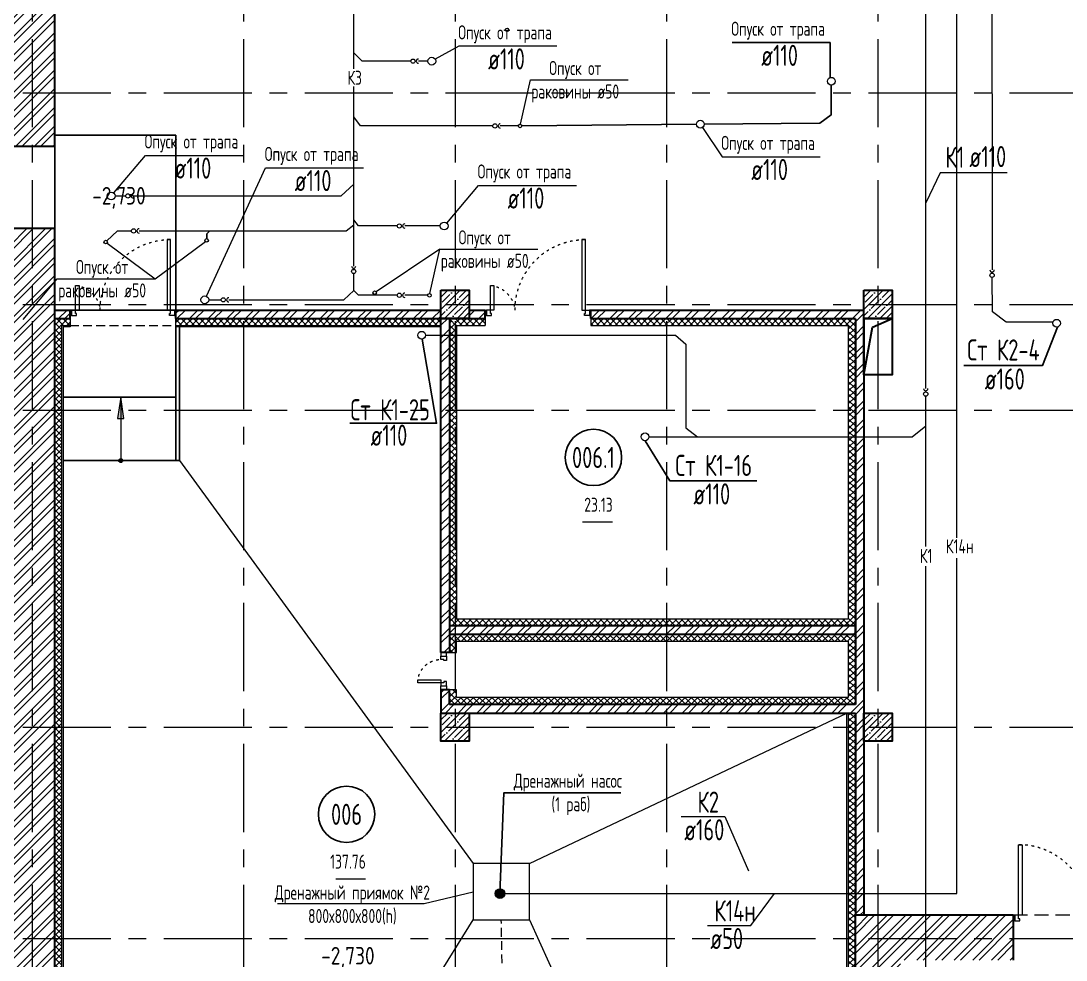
# Model space of a CAD drawing. Header units: millimetres. Extents: x -8689834 to 9419935, y -117443 to 166298.
# Drawn here: x -347333 to -332502, y 91296 to 104623 of the extents above; entities that cross this region are included whole.
import ezdxf
from ezdxf import colors
from ezdxf.entities.mleader import LeaderData, LeaderLine
from ezdxf.enums import TextEntityAlignment as Align
from ezdxf.math import Vec2, Vec3

# ---------------------------------------------------------------- set-up
doc = ezdxf.new("R2010")
doc.units = ezdxf.units.MM
doc.header["$MEASUREMENT"] = 0
for name, pattern in [('01_base$0$DASHED2', [0.375, 0.25, -0.125]), ('ACAD_ISO03W100', [30, 12, -18]), ('ADSK_Штриховая_ш2 п1', [3, 2, -1]), ('CENTER', [2, 1.25, -0.25, 0.25, -0.25]), ('TRATTEGGIATA', [0.75, 0.5, -0.25])]:
    doc.linetypes.add(name, pattern=pattern)
doc.layers.get('0').update_dxf_attribs({"color": 250, "lineweight": 9})
for name, color, linetype, lineweight in [('АР_Двери', 175, 'Continuous', 18), ('АР_Колонны', 250, 'Continuous', 30), ('АР_Колонны Штрих', 250, 'Continuous', 5), ('АР_Лестницы', 250, 'Continuous', 15), ('АР_Маркер экспликации', 239, 'Continuous', 13), ('АР_МосжилНии_Стены', 127, 'Continuous', 30), ('АР_Номер помещения', 1, 'Continuous', 25), ('АР_Оси', 195, 'Continuous', 9), ('АР_Отметки', 250, 'Continuous', 15), ('АР_Перегородки кирпич', 244, 'Continuous', 30), ('АР_Перегородки_кирпич_Штрих', 244, 'Continuous', 5), ('АР_Помещения_площадь', 19, 'Continuous', 9), ('АР_тонкая линия', 250, 'Continuous', 0), ('АР_Штриховка кирпич', 250, 'Continuous', 9), ('ВК_канализация', 32, 'Continuous', 15), ('Подвал', 250, 'Continuous', 30), ('ФВ-5', 250, 'Continuous', 9), ('Штриховка', 7, 'Continuous', 5)]:
    doc.layers.add(name, color=color, linetype=linetype, lineweight=lineweight)
for name, color, linetype in [('АР_Кровля дорожки', 245, 'Continuous'), ('М_ОВ-АР венткамеры', 132, 'Continuous'), ('Тонкая', 7, 'Continuous')]:
    doc.layers.add(name, color=color, linetype=linetype)
doc.styles.add('ISOCPEUR', font='isocpeur.ttf', dxfattribs={"width": 0.7})
doc.styles.get("Standard").update_dxf_attribs({"font": 'isocpeur.ttf', "width": 0.7})

# ---------------------------------------------------------------- blocks, each defined once
blk = doc.blocks.new('*U244')
at = {"layer": 'АР_Номер помещения', "color": 7}
blk.add_circle((-21437, 450), 400, dxfattribs=at)
at = {"layer": 'АР_Помещения_площадь', "color": 7}
blk.add_line((-21168, -468), (-21591, -468), dxfattribs=at)
at = {"color": 7, "style": 'ISOCPEUR', "width": 0.7, "flags": 1}
blk.add_attdef('КАТЕГОРИЯ', (-499, -2092), '', height=250, dxfattribs=at)
at = {"layer": 'АР_Номер помещения', "color": 7, "style": 'ISOCPEUR', "width": 0.7}
blk.add_attdef('НОМЕР_ПОМЕЩЕНИЯ', text='', height=300, dxfattribs=at).set_placement((-21437, 450), align=Align.MIDDLE_CENTER)
at = {"layer": 'АР_Помещения_площадь', "color": 7, "lineweight": 30, "width": 0.7, "flags": 104}
blk.add_attdef('ИМЯ_ПОМЕЩЕНИЯ', text='', height=100, dxfattribs=at).set_placement((158, 1217), align=Align.MIDDLE_CENTER)
at = {"layer": 'АР_Помещения_площадь', "color": 7, "style": 'ISOCPEUR', "width": 0.7}
blk.add_attdef('ПЛОЩАДЬ_ПОМЕЩЕНИЯ', text='', height=200, dxfattribs=at).set_placement((-21163, -221), align=Align.MIDDLE_RIGHT)
blk = doc.blocks.new('Полуторная_на лестницу')
for points in [[(75, 80), (75, 1080), (125, 1080), (125, 80)], [(1375, 430), (1375, 80), (1425, 80), (1425, 430)]]:
    blk.add_lwpolyline(points, close=True)
for points in [[(0, 0), (0, 80), (20, 80), (20, 0), (0, 0)], [(20, 80), (20, 0), (90, 0), (90, 30), (75, 30), (75, 80), (20, 80)], [(1480, 80), (1480, 0), (1410, 0), (1410, 30), (1425, 30), (1425, 80), (1480, 80)], [(1500, 0), (1500, 80), (1480, 80), (1480, 0), (1500, 0)]]:
    blk.add_lwpolyline(points)
at = {"linetype": 'ACAD_ISO03W100', "ltscale": 3}
for centre, radius, start, end in [((75, 80), 1000, 0, 90), ((1465, 40), 392, 95.9075, 174.0925)]:
    blk.add_arc(centre, radius, start, end, dxfattribs=at)
blk = doc.blocks.new('_DotSmall')
at = {"color": 0, "linetype": 'ByBlock', "const_width": 0.5}
blk.add_lwpolyline([(-0.0625, 0, 1), (0.0625, 0, 1)], format="xyb", close=True, dxfattribs=at)
blk = doc.blocks.new('*U419')
h = blk.add_hatch(color=256)
h.dxf.hatch_style = 1
edge = h.paths.add_edge_path()
edge.add_arc((0, 0), 27.6, 359.64, 719.64)
h = blk.add_hatch(color=256)
h.dxf.hatch_style = 1
h.paths.add_polyline_path([(599, -44), (599, 44), (899, 0)])
blk.add_line((899, 0), (0, 0))
blk.add_lwpolyline([(599, 44), (599, -44), (899, 0), (599, 44)])
blk.add_circle((0, 0), 27.6)
blk = doc.blocks.new('*U274')
for points in [[(0, 0), (0, -80), (55, -80), (55, 0), (0, 0)], [(55, -80), (55, 0), (115, 0), (115, -40), (100, -40), (100, -80), (55, -80)], [(475, -80), (475, 0), (415, 0), (415, -40), (430, -40), (430, -80), (475, -80)], [(530, 0), (530, -80), (475, -80), (475, 0), (530, 0)]]:
    blk.add_lwpolyline(points)
blk.add_lwpolyline([(100, -80), (100, -410), (140, -410), (140, -80)], close=True)
at = {"linetype": 'ACAD_ISO03W100', "ltscale": 3}
blk.add_arc((100, -80), 330, 270, 0, dxfattribs=at)
blk = doc.blocks.new('Подложка')
at = {"layer": 'АР_Колонны Штрих', "ltscale": 100}
h = blk.add_hatch(dxfattribs=at)
h.set_pattern_fill('ANSI35', scale=500)
h.set_pattern_definition([(45, (-1298424.17, 140672.16), (-88.388348, 88.388348), []), (45, (-1298335.78, 140672.16), (-88.388348, 88.388348), [156.25, -31.25, 0, -31.25])])
h.paths.add_polyline_path([(-340972.1, 100800.7), (-341372.1, 100800.7), (-341372.1, 100400.7), (-340972.1, 100400.7)])
h = blk.add_hatch(dxfattribs=at)
h.set_pattern_fill('ANSI35', scale=500)
h.set_pattern_definition([(45, (-1292424.17, 140672.16), (-88.388348, 88.388348), []), (45, (-1292335.78, 140672.16), (-88.388348, 88.388348), [156.25, -31.25, 0, -31.25])])
h.paths.add_polyline_path([(-334972.1, 100800.7), (-335372.1, 100800.7), (-335372.1, 100400.7), (-334972.1, 100400.7)])
h = blk.add_hatch(dxfattribs=at)
h.set_pattern_fill('ANSI35', scale=500)
h.set_pattern_definition([(45, (-1298424.17, 134672.16), (-88.388348, 88.388348), []), (45, (-1298335.78, 134672.16), (-88.388348, 88.388348), [156.25, -31.25, 0, -31.25])])
h.paths.add_polyline_path([(-340972.1, 94800.7), (-341372.1, 94800.7), (-341372.1, 94400.7), (-340972.1, 94400.7)])
h = blk.add_hatch(dxfattribs=at)
h.set_pattern_fill('ANSI35', scale=500)
h.set_pattern_definition([(45, (-1292424.17, 134672.16), (-88.388348, 88.388348), []), (45, (-1292335.78, 134672.16), (-88.388348, 88.388348), [156.25, -31.25, 0, -31.25])])
h.paths.add_polyline_path([(-334972.1, 94800.7), (-335372.1, 94800.7), (-335372.1, 94400.7), (-334972.1, 94400.7)])
at = {"layer": 'АР_Перегородки_кирпич_Штрих', "ltscale": 100}
h = blk.add_hatch(dxfattribs=at)
h.set_pattern_fill('ANSI32', scale=500)
h.set_pattern_definition([(45, (-1987.01, 0), (-132.58252, 132.58252), []), (45, (-1898.62, 0), (-132.58252, 132.58252), [])])
h.paths.add_polyline_path([(-346633.3, 100520.7), (-346852.2, 100520.7), (-346852.2, 100400.7), (-346633.3, 100400.7)])
h.paths.add_polyline_path([(-341372.1, 100520.7), (-345133.3, 100520.7), (-345133.3, 100440.7), (-345133.3, 100400.7), (-341372.1, 100400.7)])
h = blk.add_hatch(dxfattribs=at)
h.set_pattern_fill('ANSI32', scale=500)
h.paths.add_polyline_path([(-335372.2, 100516.9), (-339246.7, 100520.7), (-339246.8, 100400.7), (-335492.2, 100400.7), (-335492.2, 99100.7), (-335372.2, 99100.7)])
h.paths.add_polyline_path([(-335372.2, 99100.7), (-335492.2, 99100.7), (-335492.2, 94600.7), (-335372.2, 94600.7)])
h.paths.add_polyline_path([(-335372.2, 94600.7), (-335492.2, 94600.7), (-335492.2, 91935.7), (-335372.2, 91935.7)])
h.paths.add_polyline_path([(-340746.8, 100457.5), (-340746.8, 100456.1), (-340746.8, 100455.9)], flags=16)
h.paths.add_polyline_path([(-340746.8, 100440.7), (-340746.8, 100520.7), (-340972.1, 100520.5), (-340972.1, 100400.7), (-340746.8, 100400.7), (-340746.8, 100438.8)])
h = blk.add_hatch(dxfattribs=at)
h.set_pattern_fill('ANSI32', scale=500)
h.paths.add_polyline_path([(-341252, 100400.7), (-341372, 100400.7), (-341372, 95661.9), (-341252, 95661.9), (-341252.1, 95903.8), (-341252.1, 95903.8), (-341252.1, 95645), (-341252, 95645), (-341252, 95903.8), (-341252.1, 95903.8), (-341252.1, 95645), (-341252.1, 95645), (-341252.1, 95903.8)])
h = blk.add_hatch(dxfattribs=at)
h.set_pattern_fill('ANSI32', scale=500)
h.set_pattern_definition([(45, (0, 16.98), (-132.58252, 132.58252), []), (45, (88.39, 16.98), (-132.58252, 132.58252), [])])
h.paths.add_polyline_path([(-341252.1, 96040.7), (-341252.1, 95920.7), (-335592.2, 95920.7), (-335492.2, 95920.7), (-335492.2, 96040.7)])
h = blk.add_hatch(dxfattribs=at)
h.set_pattern_fill('ANSI32', scale=500)
h.paths.add_polyline_path([(-341252, 94920.6), (-341252.1, 95131.9), (-341372.1, 95131.9), (-341372.1, 94800.7), (-335492.2, 94800.7), (-335492.2, 94920.6)])
at = {"layer": 'АР_Штриховка кирпич', "ltscale": 100}
h = blk.add_hatch(dxfattribs=at)
h.set_pattern_fill('ANSI32', scale=500)
h.paths.add_polyline_path([(-347492.2, 102840.4), (-346852.1, 102840.4), (-346852.1, 106850.7), (-347492.2, 106340.7)])
h.paths.add_polyline_path([(-347492.1, 89148.6), (-346852.1, 89148.6), (-346852.1, 101675.4), (-347492.2, 101675.4)])
h.paths.add_polyline_path([(-346852.1, 87848.6), (-347492.1, 87848.6), (-347492.1, 83698.5), (-346852.1, 83698.5)])
h = blk.add_hatch(dxfattribs=at)
h.set_pattern_fill('ANSI32', scale=500)
h.set_pattern_definition([(45, (-1298418.67, 164822.8), (-132.58252, 132.58252), []), (45, (-1298330.29, 164822.8), (-132.58252, 132.58252), [])])
h.paths.add_polyline_path([(-335492.2, 83192.4), (-334852.2, 83192.4), (-334852.2, 91294.9), (-333250.9, 91296.1), (-333250.9, 91935.3), (-335492.2, 91935.7)])
at = {"layer": 'Штриховка', "transparency": 33554636}
h = blk.add_hatch(dxfattribs=at)
h.set_pattern_fill('ANSI37', scale=500)
h.paths.add_polyline_path([(-341372, 100400.7), (-344172.1, 100400.7), (-344172.1, 100300.7), (-341372, 100300.7)])
h.paths.add_polyline_path([(-344172.1, 100400.7), (-345133.7, 100400.7), (-345133.7, 100300.7), (-344172.1, 100300.7)])
h.paths.add_polyline_path([(-346633.3, 100400.7), (-346852.2, 100400.7), (-346852.2, 99100.7), (-346752.2, 99100.7), (-346752.2, 100300.7), (-346633.3, 100300.7)])
h.paths.add_polyline_path([(-346752.2, 99100.7), (-346852.2, 99100.7), (-346852.2, 94600.7), (-346752.2, 94600.7)])
h.paths.add_polyline_path([(-335492.2, 94800.7), (-335592.2, 94800.7), (-335592.2, 94600.7), (-335492.2, 94600.7)])
h.paths.add_polyline_path([(-335492.2, 95920.7), (-338172.1, 95920.7), (-338172.1, 95820.7), (-335592.2, 95820.7), (-335592.2, 95020.6), (-335592.2, 94920.6), (-335492.2, 94920.6)])
h.paths.add_polyline_path([(-336922.8, 83292.4), (-336923, 83192.4), (-335492.2, 83192.4), (-335492.2, 91935.7), (-335492.2, 94600.7), (-335592.2, 94600.7), (-335592.2, 83292.4)])
h.paths.add_polyline_path([(-337043, 83192.4), (-337042.8, 83292.4), (-341231.8, 83292.4), (-341231.8, 82785.7), (-346752.2, 82785.7), (-346752.2, 87848.6), (-346852.2, 87848.6), (-346852.2, 82685.7), (-341131.8, 82685.7), (-341131.8, 83192.4)])
h = blk.add_hatch(dxfattribs=at)
h.set_pattern_fill('ANSI37', scale=500)
h.paths.add_polyline_path([(-338172.1, 96140.7), (-341152, 96140.7), (-341152, 99100.3), (-341252, 99100.7), (-341252, 96040.7), (-338172.1, 96040.7)])
h.paths.add_polyline_path([(-335592.2, 96140.7), (-338172.1, 96140.7), (-338172.1, 96040.7), (-335592.2, 96040.7)])
h.paths.add_polyline_path([(-341252, 100400.7), (-341152, 100300), (-341152, 99100.7), (-341252, 99100.7)])
h = blk.add_hatch(dxfattribs=at)
h.set_pattern_fill('ANSI37', scale=500)
h.paths.add_polyline_path([(-338172.1, 100400.7), (-339246.8, 100400.7), (-339246.8, 100300.7), (-338172.1, 100300.7)])
h.paths.add_polyline_path([(-335492.2, 100400.7), (-338172.1, 100400.7), (-338172.1, 100300.7), (-335592.2, 100300.7), (-335592.2, 99100.7), (-335492.2, 99100.7)])
h.paths.add_polyline_path([(-335492.2, 99100.7), (-335592.2, 99100.7), (-335592.2, 96140.7), (-338172.1, 96140.7), (-338172.1, 96040.7), (-335592.2, 96040.7), (-335492.2, 96040.7)])
h.paths.add_polyline_path([(-340746.8, 100400.7), (-341172.1, 100400.7), (-341172.1, 99100.7), (-341152, 99100.7), (-341152, 100300.7), (-340746.8, 100300.7)])
h = blk.add_hatch(dxfattribs=at)
h.set_pattern_fill('ANSI37', scale=500)
h.paths.add_polyline_path([(-338172.1, 95920.7), (-341172.1, 95920.7), (-341172.1, 95661.9), (-341152.1, 95661.9), (-341152.1, 95820.7), (-338172.1, 95820.7)])
h.paths.add_polyline_path([(-335592.2, 95920.7), (-338172.1, 95920.7), (-338172.1, 95820.7), (-335592.2, 95820.7)])
h.paths.add_polyline_path([(-335592.2, 95020.7), (-338172.1, 95020.7), (-338172.1, 94920.7), (-335592.2, 94920.7)])
h.paths.add_polyline_path([(-338172.1, 95020.7), (-341152.1, 95020.7), (-341152.1, 95131.9), (-341172.1, 95131.9), (-341172.1, 94920.7), (-338172.1, 94920.7)])
h.paths.add_polyline_path([(-341172.1, 95131.9), (-341252.1, 95131.9), (-341252.1, 94920.7), (-341172.1, 94920.7)])
h.paths.add_polyline_path([(-341172.1, 95920.7), (-341252, 95920.7), (-341252, 95661.9), (-341172.1, 95661.9)])
h = blk.add_hatch(dxfattribs=at)
h.set_pattern_fill('ANSI37', scale=500)
h.paths.add_polyline_path([(-346482.2, 89524.7), (-346752.2, 89524.7), (-346752.2, 94600.7), (-346852.2, 94600.7), (-346852.2, 89424.7), (-346482.2, 89424.7)])
h.paths.add_polyline_path([(-346482.2, 89304.7), (-346852.2, 89304.7), (-346852.2, 89148.6), (-346752.2, 89148.6), (-346752.2, 89204.7), (-346482.2, 89204.7)])
at = {"color": 7, "lineweight": 30}
blk.add_lwpolyline([(-335372.1, 100400.7), (-334972.1, 100400.7), (-334972.1, 99600.3), (-335372.1, 99600.3)], close=True, dxfattribs=at)
at = {"layer": 'АР_Колонны', "color": 7, "ltscale": 100}
for points in [[(-341372.1, 100800.7), (-340972.1, 100800.7), (-340972.1, 100400.7), (-341372.1, 100400.7)], [(-335372.1, 100800.7), (-334972.1, 100800.7), (-334972.1, 100400.7), (-335372.1, 100400.7)], [(-341372.1, 94800.7), (-340972.1, 94800.7), (-340972.1, 94400.7), (-341372.1, 94400.7)], [(-335372.1, 94800.7), (-334972.1, 94800.7), (-334972.1, 94400.7), (-335372.1, 94400.7)]]:
    blk.add_lwpolyline(points, close=True, dxfattribs=at)
at = {"layer": 'АР_МосжилНии_Стены', "color": 7, "ltscale": 100}
for p, q in [((-346852.2, 102840.4), (-346852.2, 106850.7)), ((-346852.2, 102840.4), (-347492.2, 102840.4)), ((-346852.2, 101675.4), (-347492.2, 101675.4)), ((-346852.2, 89276.7), (-346852.2, 101675.4)), ((-335492.2, 91935.7), (-333250.9, 91935.7)), ((-335492.2, 83192.4), (-335492.2, 91935.7)), ((-333250.9, 91935.7), (-333250.9, 91295.7))]:
    blk.add_line(p, q, dxfattribs=at)
at = {"layer": 'АР_Оси', "color": 7, "linetype": 'CENTER', "ltscale": 1000}
for p, q in [((-347172.1, 134363.2), (-347172.1, 78630.8)), ((-344172.1, 134363.2), (-344172.1, 78630.8)), ((-341172.1, 134363.2), (-341172.1, 78630.8)), ((-338172.1, 134363.2), (-338172.1, 78630.8)), ((-335172.1, 134363.2), (-335172.1, 78630.8)), ((-359305.8, 103600.7), (-276127.4, 103600.7)), ((-359305.8, 100600.7), (-276127.4, 100600.7)), ((-359305.8, 99100.7), (-276127.4, 99100.7)), ((-359305.8, 94600.7), (-276127.4, 94600.7)), ((-359305.8, 91600.7), (-276127.4, 91600.7))]:
    blk.add_line(p, q, dxfattribs=at)
at = {"layer": 'АР_Перегородки кирпич', "color": 7, "linetype": 'Continuous', "ltscale": 100}
for p, q in [((-346852.2, 100520.7, -1.4), (-346633.3, 100520.7, -1.1)), ((-346633.3, 100400.7, -1.1), (-346633.3, 100520.7, -1.1)), ((-345133.3, 100520.7, -1.1), (-341372.1, 100520.7, 1.9)), ((-345133.3, 100400.7, -1.1), (-345133.3, 100520.7, -1.1)), ((-340972.1, 100520.7), (-340746.8, 100520.7)), ((-340746.8, 100400.7, -1.2), (-340746.8, 100520.7, -1.2)), ((-339246.8, 100520.7), (-335372.1, 100520.7)), ((-339246.8, 100400.7), (-339246.8, 100520.7)), ((-346852.2, 100400.7, -1.4), (-346633.3, 100400.7, -1.1)), ((-345133.3, 100400.7, -1.1), (-340746.8, 100400.7, -1.2)), ((-341372.1, 95661.9), (-341372, 100400.7)), ((-341372, 100400.7), (-341252, 100400.7)), ((-341252, 100400.7), (-341252, 95661.9)), ((-339246.8, 100400.7, -1.3), (-335492.2, 100400.7, -1.4)), ((-335492.2, 100396.9), (-335492.2, 94920.6)), ((-335372.2, 100396.9), (-335372.2, 91935.7)), ((-341252, 95661.9), (-341372.1, 95661.9)), ((-341252.1, 95131.9), (-341372.1, 95131.9)), ((-341372.1, 95131.9), (-341372.1, 94800.7)), ((-341252.1, 94920.7), (-341252.1, 95131.9)), ((-336578.8, 94920.7), (-341252.1, 94920.7)), ((-335492.2, 94920.6), (-341252, 94920.6)), ((-341372.1, 94800.7), (-336578.8, 94800.7)), ((-341252, 94800.7), (-335492.2, 94800.7)), ((-335492.2, 94800.7), (-335492.2, 91935.7))]:
    blk.add_line(p, q, dxfattribs=at)
blk.add_lwpolyline([(-341252.1, 95920.7), (-335492.2, 95920.7), (-335492.2, 96040.7), (-341252.1, 96040.7)], close=True, dxfattribs=at)
at = {"layer": 'АР_тонкая линия', "color": 7, "linetype": 'ADSK_Штриховая_ш2 п1', "ltscale": 100}
blk.add_line((-333250.9, 91935.7), (-331750.9, 91935.7, 1.1), dxfattribs=at)
at = {"layer": 'АР_тонкая линия', "color": 7, "ltscale": 500, "elevation": -1.1}
blk.add_lwpolyline([(-346852.2, 101504), (-346852.2, 103001.5), (-345133.3, 103001.5), (-345133.3, 100520.7), (-346852.2, 100520.7), (-346852.2, 101504), (-346852.2, 101504)], dxfattribs=at)
at = {"layer": 'АР_тонкая линия', "color": 7, "lineweight": 30, "ltscale": 100}
blk.add_lwpolyline([(-335374, 99600.7), (-335248.4, 100276.8), (-334972.1, 100400.7)], dxfattribs=at)
at = {"layer": 'М_ОВ-АР венткамеры', "color": 7, "linetype": 'ByBlock'}
blk.add_lwpolyline([(-341252.1, 95920.7), (-341252.1, 96040.7), (-335592.2, 96040.7)], dxfattribs=at)
at = {"layer": 'Подвал', "color": 7, "linetype": 'TRATTEGGIATA', "lineweight": 13, "ltscale": 250}
blk.add_line((-346637.8, 100300.7, -1.4), (-345133.7, 100300.7, -1.4), dxfattribs=at)
at = {"layer": 'Подвал', "color": 7, "lineweight": 13, "ltscale": 500}
for p, q in [((-345083.1, 98383.5, -1.1), (-340917.2, 92667.4, -0.1)), ((-340115.7, 92667.4, -0.1), (-335611.8, 94800.7, -1.4)), ((-345432.2, 84612.1), (-340917.2, 91865.6, -0.1)), ((-340115.7, 91865.6, -0.1), (-336800.6, 84612.1))]:
    blk.add_line(p, q, dxfattribs=at)
blk.add_lwpolyline([(-340917.2, 91865.6), (-340115.7, 91865.6), (-340115.7, 92667.4), (-340917.2, 92667.4)], close=True, dxfattribs=at)
at = {"layer": 'Штриховка', "color": 7, "transparency": 33554636}
for p, q in [((-341152, 100300.7), (-341152, 96140.7)), ((-340746.8, 100400.7), (-340746.8, 100300.7)), ((-339246.8, 100400.7), (-339246.8, 100300.7)), ((-341152, 96140.7), (-335592.2, 96140.7))]:
    blk.add_line(p, q, dxfattribs=at)
for points, elevation in [([(-346752.2, 89524.7), (-346752.2, 100300.7), (-346633.3, 100300.7)], -1.1), ([(-346633.3, 100400.7), (-346633.3, 100280.7), (-346732.2, 100280.7), (-346732.2, 89544.7)], -1.4), ([(-341372, 100280.7), (-345133.7, 100280.7), (-345133.7, 100400.7)], -1.4), ([(-345133.3, 100300.7), (-341372, 100300.7)], -1.1), ([(-341152, 100300.7), (-340746.8, 100300.7)], -1.1), ([(-339246.8, 100300.7), (-335592.2, 100300.7), (-335592.2, 96140.7)], -1.1), ([(-335592.2, 94800.7), (-335592.2, 83292.4), (-336823, 83292.4)], -1.1), ([(-336803, 83309.5), (-335610.9, 83307.3), (-335611.8, 94800.7)], -1.4)]:
    blk.add_lwpolyline(points, dxfattribs=dict(at, elevation=elevation))
blk.add_lwpolyline([(-341252, 95661.9), (-341152.1, 95661.9), (-341152.1, 95820.7), (-335592.2, 95820.7), (-335592.2, 95020.6), (-341152.1, 95020.7), (-341152.1, 95131.9), (-341252.1, 95131.9)], dxfattribs=at)
at = {"layer": 'АР_Двери', "color": 7, "xscale": -1}
for p in [(-345133.3, 100440.7, -1.1), (-339246.8, 100440.7)]:
    blk.add_blockref('Полуторная_на лестницу', p, dxfattribs=at)
at = {"layer": 'АР_Двери', "color": 7, "xscale": -1, "rotation": 270}
blk.add_blockref('*U274', (-341292.1, 95131.9), dxfattribs=at)
at = {"layer": 'АР_Двери', "color": 7}
blk.add_blockref('Полуторная_на лестницу', (-333250.9, 91853.1), dxfattribs=at)
at = {"layer": 'АР_Лестницы', "color": 7, "ltscale": 100, "rotation": 89.99999999999997}
blk.add_blockref('*U419', (-345915.9, 98383.5, -1.1), dxfattribs=at)
at = {"layer": 'АР_Маркер экспликации', "color": 7}
ref = blk.add_blockref('*U244', (-317772, 97978.6), dxfattribs=at)
ref.add_attrib('НОМЕР_ПОМЕЩЕНИЯ', '006.1', dxfattribs={"layer": 'АР_Номер помещения', "color": 7, "height": 300, "style": 'ISOCPEUR', "width": 0.7}).set_placement((-339209.3, 98428.7), align=Align.MIDDLE_CENTER)
ref.add_attrib('ПЛОЩАДЬ_ПОМЕЩЕНИЯ', '23.13', dxfattribs={"layer": 'АР_Помещения_площадь', "color": 7, "height": 200, "style": 'ISOCPEUR', "width": 0.7}).set_placement((-338935.3, 97757.2), align=Align.MIDDLE_RIGHT)
ref = blk.add_blockref('*U244', (-321274.7, 92914.5, 2), dxfattribs=at)
ref.add_attrib('НОМЕР_ПОМЕЩЕНИЯ', '006', dxfattribs={"layer": 'АР_Номер помещения', "color": 7, "height": 300, "style": 'ISOCPEUR', "width": 0.7}).set_placement((-342712, 93364.5, 2), align=Align.MIDDLE_CENTER)
ref.add_attrib('ПЛОЩАДЬ_ПОМЕЩЕНИЯ', '137.76', dxfattribs={"layer": 'АР_Помещения_площадь', "color": 7, "height": 200, "style": 'ISOCPEUR', "width": 0.7}).set_placement((-342438, 92693, 2), align=Align.MIDDLE_RIGHT)
at = {"layer": 'АР_Отметки', "color": 7}
ml = blk.add_multileader_mtext('Standard', dxfattribs=at)
ml.set_content('{\\W0.8;-2,430}', color=7, style='ISOCPEUR')
ml.set_leader_properties(color=256, linetype='Continuous', lineweight=-1)
ml.set_arrow_properties(name='DOTSMALL')
ml.build(insert=Vec2(0, 0))
ml.multileader.update_dxf_attribs({"has_text_frame": 1, "text_left_attachment_type": 4, "text_right_attachment_type": 4, "dogleg_length": 100, "arrow_head_size": 180})
ctx = ml.context
ctx.base_point, ctx.char_height, ctx.arrow_head_size, ctx.landing_gap_size, ctx.plane_origin = Vec3(-336711.9, 117132.7), 250, 180, 50, Vec3(-335659.2, 115477.5)
ctx.left_attachment, ctx.right_attachment = 4, 4
notes = []
notes.append((ctx, [(0, (0, 0, 0), (0, 0), (1, 0), 1, [])]))
ctx.mtext.insert, ctx.mtext.width, ctx.mtext.line_spacing_style, ctx.mtext.flow_direction = Vec3(-336661.9, 117466), 852.697, 2, 5
ml = blk.add_multileader_mtext('Standard', dxfattribs=at)
ml.set_content('{\\W0.8;-2,730}', color=7, style='ISOCPEUR')
ml.set_leader_properties(color=256, linetype='Continuous', lineweight=-1)
ml.set_arrow_properties(name='DOTSMALL')
ml.build(insert=Vec2(0, 0))
ml.multileader.update_dxf_attribs({"has_text_frame": 1, "text_left_attachment_type": 4, "text_right_attachment_type": 4, "dogleg_length": 100, "arrow_head_size": 180})
ctx = ml.context
ctx.base_point, ctx.char_height, ctx.arrow_head_size, ctx.landing_gap_size, ctx.plane_origin = Vec3(-346371.4, 101933.6), 250, 180, 50, Vec3(-346327.7, 100655.5)
ctx.left_attachment, ctx.right_attachment = 4, 4
notes.append((ctx, [(0, (0, 0, 0), (0, 0), (1, 0), 1, [])]))
ctx.mtext.insert, ctx.mtext.width, ctx.mtext.defined_height, ctx.mtext.line_spacing_style, ctx.mtext.flow_direction = Vec3(-346321.4, 102266.9), 769.989, 343.9, 2, 5
ml = blk.add_multileader_mtext('Standard', dxfattribs=at)
ml.set_content('{\\W0.8;-2,730}', color=7, style='ISOCPEUR')
ml.set_leader_properties(color=256, linetype='Continuous', lineweight=-1)
ml.set_arrow_properties(name='DOTSMALL')
ml.build(insert=Vec2(0, 0))
ml.multileader.update_dxf_attribs({"has_text_frame": 1, "text_left_attachment_type": 4, "text_right_attachment_type": 4, "dogleg_length": 100, "arrow_head_size": 180})
ctx = ml.context
ctx.base_point, ctx.char_height, ctx.arrow_head_size, ctx.landing_gap_size, ctx.plane_origin = Vec3(-343122.5, 91149.4), 250, 180, 50, Vec3(-347781, 87297.1)
ctx.left_attachment, ctx.right_attachment = 4, 4
notes.append((ctx, [(0, (0, 0, 0), (0, 0), (1, 0), 1, [])]))
ctx.mtext.insert, ctx.mtext.width, ctx.mtext.defined_height, ctx.mtext.line_spacing_style, ctx.mtext.flow_direction = Vec3(-343072.5, 91482.7), 769.989, 343.9, 2, 5
for ctx, leaders in notes:
    for number, flags, end, landing, length, lines in leaders:
        leader = LeaderData()
        leader.index, (leader.has_last_leader_line, leader.has_dogleg_vector, leader.attachment_direction) = number, flags
        leader.last_leader_point, leader.dogleg_vector, leader.dogleg_length = Vec3(end), Vec3(landing), length
        for number, points, colour, breaks in lines:
            line = LeaderLine()
            line.index, line.vertices, line.color, line.breaks = number, Vec3.list(points), colors.encode_raw_color(colour), breaks
            leader.lines.append(line)
        ctx.leaders.append(leader)

msp = doc.modelspace()

# ---------------------------------------------------------------- linework, layer by layer
at = {"layer": 'Тонкая', "ltscale": 100}
for p, q in [((-345133.2, 100281.6, -1.1), (-345133.1, 98383.5, -1.1)), ((-345083.2, 100281.6, -1.1), (-345083.1, 98383.5, -1.1)), ((-346732.2, 99282.5, -1.1), (-345133.2, 99282.5, -1.1)), ((-345083.1, 98383.5, -1.1), (-346732.2, 98383.5, -1.1))]:
    msp.add_line(p, q, dxfattribs=at)
msp.add_lwpolyline([(-346852.2, 103001.5), (-345133.3, 103001.5)], dxfattribs=at)
at = {"layer": 'Тонкая', "ltscale": 100, "elevation": -1.1}
msp.add_lwpolyline([(-345133.3, 103001.5), (-345133.3, 100520.7), (-345133.3, 100520.7), (-345133.3, 100520.7), (-346852.2, 100520.8), (-346852.2, 101504), (-346852.2, 101504), (-346852.2, 102886)], dxfattribs=at)

# ---------------------------------------------------------------- next in the draw order: block references
at = {"layer": 'АР_Кровля дорожки', "color": 7}
msp.add_blockref('Подложка', (0, 0), dxfattribs=at)

# ---------------------------------------------------------------- next in the draw order: hatches: boundary and pattern name
at = {"layer": 'ФВ-5', "lineweight": 13, "ltscale": 500}
h = msp.add_hatch(color=1, dxfattribs=at)
h.dxf.hatch_style = 1
h.paths.add_polyline_path([(-340467.3, 92239.9, 1), (-340604.2, 92239.9, 1)])

# ---------------------------------------------------------------- next in the draw order: linework, layer by layer
at = {"layer": 'АР_Кровля дорожки', "color": 7, "ltscale": 500}
for points in [[(-337242.1, 104314.9), (-335851.9, 104314.9), (-335851.9, 103819)], [(-332625.2, 100279.4), (-332837.3, 99732.5), (-333950.9, 99732.5)], [(-342667.6, 98913), (-341433.6, 98913), (-341637.9, 100108.8)], [(-338477, 98666.6), (-338123, 98094.6), (-336889, 98094.6)], [(-338821.6, 93669.4), (-340480, 93669.4), (-340535.7, 92239.9)]]:
    msp.add_lwpolyline(points, dxfattribs=at)
at = {"layer": 'АР_Кровля дорожки', "color": 30, "ltscale": 500, "true_color": 0xf26722}
for points in [[(-335837.6, 103712.5), (-335837.1, 103288.7), (-335996, 103171.4), (-337636.4, 103159.1)], [(-344695.6, 101533.7), (-344695.5, 101599.6), (-344650, 101643.3)]]:
    msp.add_lwpolyline(points, dxfattribs=at)
at = {"layer": 'АР_Кровля дорожки', "color": 32, "ltscale": 500, "true_color": 0xcd6928}
msp.add_lwpolyline([(-337746.4, 103157.2), (-340226.7, 103133.5)], dxfattribs=at)
at = {"layer": 'АР_Кровля дорожки', "color": 30, "ltscale": 500, "true_color": 0xf26722, "elevation": -38.2}
msp.add_lwpolyline([(-342316.9, 100741.5), (-342316.9, 100730.2)], dxfattribs=at)
at = {"layer": 'ВК_канализация', "color": 152, "lineweight": 13, "ltscale": 500, "true_color": 0x2776bb}
for points in [[(-334051.4, 97289.1), (-334051.4, 116037.2)], [(-334051.4, 92239.9), (-334051.4, 97000.4)], [(-340535.7, 92239.9), (-334051.4, 92239.9)]]:
    msp.add_lwpolyline(points, dxfattribs=at)
at = {"layer": 'ВК_канализация', "color": 6, "lineweight": 13, "ltscale": 500}
for points in [[(-333557.5, 106099.6), (-333552.6, 101090.4)], [(-333552.3, 101043.6), (-333552.3, 101060.3)], [(-332689.7, 100349.7), (-333352.4, 100349.7), (-333547.7, 100493.2), (-333552.3, 100983.6)]]:
    msp.add_lwpolyline(points, dxfattribs=at)
at = {"layer": 'ВК_канализация', "color": 244, "lineweight": 13, "ltscale": 500, "true_color": 0x991b1e}
for points in [[(-334493.9, 99404.6), (-334493.9, 105295)], [(-341592.2, 100163), (-338045.8, 100163), (-337899.6, 100038.4), (-337899.6, 98847.8), (-337733.2, 98721.6)], [(-334493.9, 99357.9), (-334493.9, 99374.6)], [(-334493.9, 97163.5), (-334493.9, 99297.9)], [(-338422.1, 98721.6), (-334685.7, 98721.6), (-334493.9, 98877.6)], [(-334493.9, 90920), (-334493.9, 96887.7)]]:
    msp.add_lwpolyline(points, dxfattribs=at)
at = {"layer": 'ВК_канализация', "color": 30, "lineweight": 13, "ltscale": 500, "true_color": 0xf26722}
for points in [[(-342610.9, 103943.4), (-342610.9, 105035.8)], [(-341798.7, 104052.1), (-342490.1, 104052.1), (-342610.9, 104168.3)], [(-341738.7, 104052.1), (-341722, 104052.1)], [(-341557.2, 104052.1), (-341692, 104052.1)], [(-342610.9, 101144.1), (-342610.9, 103692)], [(-340636.8, 103133.2), (-342514.5, 103133.2), (-342610.9, 103263.4)], [(-340576.8, 103133.2), (-340560.1, 103133.2)], [(-340276.7, 103133.2), (-340530.1, 103133.2)], [(-345738.6, 102139.4), (-342790.3, 102139.4), (-342610.9, 102308.2)], [(-345996.8, 102139.4), (-345845.4, 102139.4)], [(-345785.4, 102139.4), (-345768.6, 102139.4)], [(-341992.7, 101713.3), (-342544, 101713.3), (-342610.9, 101801.6)], [(-346112.9, 101502.8), (-345963.6, 101643.3), (-345763.5, 101643.3)], [(-345703.5, 101643.3), (-345686.8, 101643.3)], [(-345656.8, 101643.3), (-342715.2, 101643.3), (-342610.9, 101731.6)], [(-341932.7, 101713.3), (-341916, 101713.3)], [(-341381.4, 101713.3), (-341886, 101713.3)], [(-342610.9, 101097.4), (-342610.9, 101114.1)], [(-342610.9, 100799.5), (-342610.9, 101037.4)], [(-344384.6, 100665.2), (-342883.4, 100665.2), (-342748.5, 100665.2), (-342609.9, 100798.4)], [(-341992.7, 100730.2), (-342544.4, 100730.2), (-342610.9, 100799.5)], [(-341932.7, 100730.2), (-341916, 100730.2)], [(-341561.1, 100730.2), (-341886, 100730.2)], [(-344668.3, 100665.2), (-344491.3, 100665.2)], [(-344431.3, 100665.2), (-344414.6, 100665.2)]]:
    msp.add_lwpolyline(points, dxfattribs=at)
at = {"layer": 'ВК_канализация', "color": 18, "lineweight": 13, "ltscale": 500, "true_color": 0x000000}
for points in [[(-339726.7, 104263.6), (-341116.8, 104263.6), (-341454, 104078.6)], [(-340246.2, 103157.6), (-340104, 103785.9), (-338713.9, 103785.9)], [(-337661, 103111.9), (-337383.8, 102695.2), (-335993.6, 102695.2)], [(-346016.3, 102181.4), (-345566.6, 102715.2), (-344176.5, 102715.2)], [(-344700.3, 100715.2), (-343861.2, 102538.2), (-342471, 102538.2)], [(-333338.5, 102468.6), (-334291, 102468.6), (-334493.9, 102040.7)], [(-341291, 101755.4), (-340841.3, 102289.2), (-339451.1, 102289.2)], [(-346111.1, 101470.8), (-345426.9, 100963.5), (-344715.7, 101493.8)], [(-341388.4, 101382.9), (-342293.1, 100780.1)], [(-341530.6, 100754.6), (-341388.4, 101382.9), (-339998.2, 101382.9)], [(-347302.2, 100387.7), (-346817.1, 100963.5), (-345426.9, 100963.5)], [(-337962.3, 93331.4), (-337345.3, 93331.4), (-337010, 92561.1)], [(-343692.2, 92100.4), (-341610, 92100.4), (-340917.2, 92266.5)]]:
    msp.add_lwpolyline(points, dxfattribs=at)
at = {"layer": 'ВК_канализация', "color": 18, "lineweight": 13, "ltscale": 500, "true_color": 0x000000, "elevation": -0.6}
msp.add_lwpolyline([(-337591.4, 91788.6), (-336974.4, 91788.6), (-336639, 92239.9)], dxfattribs=at)
at = {"layer": 'ВК_канализация', "color": 3, "linetype": '01_base$0$DASHED2', "lineweight": 13, "ltscale": 500}
msp.add_lwpolyline([(-343182.9, 87699.3), (-343182.9, 88819), (-340492.3, 90502.3), (-340516.4, 91865.6)], dxfattribs=at)
at = {"layer": 'ВК_канализация', "color": 244, "lineweight": 13, "ltscale": 500, "true_color": 0x991b1e}
for centre, radius in [((-340435.4, 104497.1, 5.1), 25), ((-341647.2, 100163), 55), ((-334493.9, 99327.9), 30), ((-338477.1, 98721.6), 55)]:
    msp.add_circle(centre, radius, dxfattribs=at)
at = {"layer": 'ВК_канализация', "color": 30, "lineweight": 13, "ltscale": 500, "true_color": 0xf26722}
for centre, radius in [((-341768.7, 104052.1), 30), ((-341502.2, 104052.1), 55), ((-335833, 103767.3), 55), ((-340606.8, 103133.2), 30), ((-340251.7, 103133.2), 25), ((-337691.4, 103157.7), 55), ((-346051.8, 102139.4), 55), ((-345815.4, 102139.4), 30), ((-341962.7, 101713.3), 30), ((-341326.4, 101713.3), 55), ((-345733.5, 101643.3), 30), ((-346131.2, 101485.7), 25), ((-344695.7, 101508.7), 25), ((-342610.9, 101067.4), 30), ((-344723.3, 100665.2), 55), ((-342313.9, 100766.3, -38.2), 25), ((-341962.7, 100730.2), 30), ((-341536.1, 100730.2), 25), ((-344461.3, 100665.2), 30)]:
    msp.add_circle(centre, radius, dxfattribs=at)
at = {"layer": 'ВК_канализация', "color": 6, "lineweight": 13, "ltscale": 500}
for centre, radius in [((-333552.3, 101013.6), 30), ((-332637.2, 100333.1), 55)]:
    msp.add_circle(centre, radius, dxfattribs=at)
at = {"layer": 'ВК_канализация', "color": 1, "lineweight": 13, "ltscale": 500}
msp.add_circle((-340535.7, 92239.9), 68.4, dxfattribs=at)
at = {"layer": 'ВК_канализация', "color": 30, "lineweight": 13, "ltscale": 500, "true_color": 0xf26722}
for centre, start, end in [((-341692, 104052.1), 90, 270), ((-340530.1, 103133.2), 90, 270), ((-345738.6, 102139.4), 90, 270), ((-341886, 101713.3), 90, 270), ((-345656.8, 101643.3), 90, 270), ((-342610.9, 101144.1), 180, 0), ((-341886, 100730.2), 90, 270), ((-344384.6, 100665.2), 90, 270)]:
    msp.add_arc(centre, 30, start, end, dxfattribs=at)
at = {"layer": 'ВК_канализация', "color": 6, "lineweight": 13, "ltscale": 500}
msp.add_arc((-333552.3, 101090.3), 30, 180, 0, dxfattribs=at)
at = {"layer": 'ВК_канализация', "color": 244, "lineweight": 13, "ltscale": 500, "true_color": 0x991b1e}
msp.add_arc((-334493.9, 99404.6), 30, 180, 0, dxfattribs=at)

# ---------------------------------------------------------------- next in the draw order: texts
at = {"layer": 'ВК_канализация', "color": 18, "ltscale": 100, "true_color": 0x000000, "attachment_point": 4, "style": 'ISOCPEUR'}
for s, insert, char_height, width in [('Опуск от трапа', (-341128, 104433.5), 200, 5891.51), ('Опуск от трапа', (-337253.2, 104484.7), 200, 5891.51), ('\\pxi-1,l1,t1,5;ø110', (-336828.8, 104134.6), 300, 7500), ('\\pxi-1,l1,t1,5;ø110', (-340703.6, 104083.3), 300, 7500), ('\\pxi-1,l1,qc,t1,5;Опуск от \\Pраковины ø50', (-340103.9, 103760.8), 200, 1273.56), ('К3', (-342700, 103815.8), 200, 5891.51), ('Опуск от трапа', (-345577.8, 102885.1), 200, 5891.51), ('Опуск от трапа', (-337394.9, 102865.1), 200, 5891.51), ('Опуск от трапа', (-343872.3, 102708), 200, 5891.51), ('К1', (-334214.5, 102689.4), 300, 5891.51), ('\\pxi-1,l1,t1,5;ø110', (-333874, 102698.2), 300, 7500), ('\\pxi-1,l1,t1,5;ø110', (-345153.4, 102535), 300, 7500), ('\\pxi-1,l1,t1,5;ø110', (-336970.5, 102514.9), 300, 7500), ('\\pxi-1,l1,t1,5;ø110', (-343447.9, 102357.9), 300, 7500), ('Опуск от трапа', (-340852.4, 102459), 200, 5891.51), ('\\pxi-1,l1,t1,5;ø110', (-340428, 102108.9), 300, 7500), ('\\pxi-1,l1,qc,t1,5;Опуск от \\Pраковины ø50', (-341388.2, 101357.8), 200, 1273.56), ('\\pxi-1,l1,qc,t1,5;Опуск от \\Pраковины ø50', (-346816.9, 100938.4), 200, 1273.56), ('Ст К2-4', (-333904.5, 99953.6), 300, 5891.51), ('\\pxi-1,l1,t1,5;ø160', (-333656.7, 99542), 300, 7500), ('Ст К1-25', (-342657.3, 99105), 300, 5891.51), ('\\pxi-1,l1,t1,5;ø110', (-342371.9, 98743.9), 300, 7500), ('Ст К1-16', (-338046.4, 98315.4), 300, 5891.51), ('\\pxi-1,l1,t1,5;ø110', (-337790.4, 97910.7), 300, 7500), ('К14н', (-334206.6, 97167.1, -0.6), 200, 5891.51), ('К1', (-334576.1, 97031.2), 200, 5891.51), ('\\pxqc;Дренажный насос\\P (1 раб)', (-342518.8, 93647.2), 200, 5891.51), ('К2', (-337731.9, 93537.8), 300, 5891.51), ('\\pxi-1,l1,t1,5;ø160', (-337921, 93144.7), 300, 7500), ('\\pxqc;Дренажный приямок №2\\P800х800х800(h)', (-345575.1, 92078.2), 200, 5891.51), ('К14н', (-337492.4, 91995, -0.6), 300, 5891.51), ('\\pxi-1,l1,t1,5;ø50', (-337550, 91601.9, -0.6), 300, 7500)]:
    msp.add_mtext(s, dxfattribs=dict(at, insert=insert, char_height=char_height, width=width))

doc.saveas('drawing.dxf')
